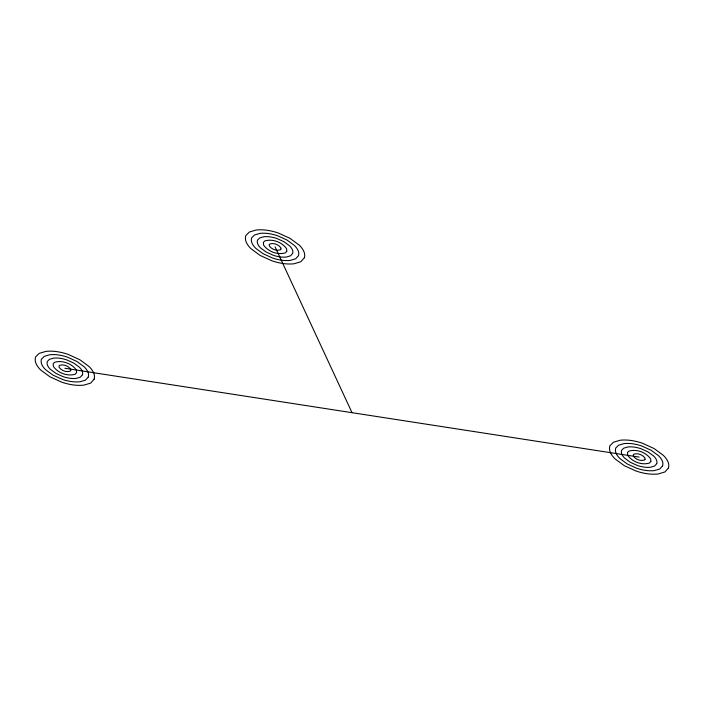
<?xml version="1.0" encoding="UTF-8"?>
<svg xmlns="http://www.w3.org/2000/svg" width="704" height="704" viewBox="0 0 704 704"><rect width="100%" height="100%" fill="white"/><g stroke="black" fill="none" stroke-linecap="round" stroke-linejoin="round"><path stroke-width="1.06" d="M64.874 368.262L639.179 457.107M275.088 246.893L352.026 412.685M70.726 370.436L70.022 371.237C66.158 372.434 61.45 370.638 59.136 367.374L59.013 366.001L59.726 365.288C63.589 364.082 68.297 365.886 70.62 369.151L70.726 370.436M76.586 372.618L75.17 374.202C67.443 376.614 58.027 373.014 53.39 366.485L53.152 363.739L54.578 362.314C62.304 359.911 71.729 363.51 76.358 370.04L76.586 372.618M82.438 374.801L80.326 377.177L76.208 378.4A15.937 9.205 0 0 1 69.494 378.206A24.966 14.414 0 0 1 62.894 376.57L55.959 373.41L50.486 369.406A24.966 14.414 0 0 1 47.643 365.596A16.922 9.768 0 0 1 47.291 361.478L49.43 359.339L53.548 358.125A15.937 9.205 0 0 1 60.262 358.31A24.966 14.414 0 0 1 66.862 359.955L73.797 363.114L79.262 367.11A24.966 14.414 0 0 1 82.104 370.929A15.937 9.205 0 0 1 82.438 374.801M88.29 376.983L85.474 380.151L79.983 381.779A21.252 12.267 0 0 1 71.034 381.524A33.282 19.219 0 0 1 62.234 379.333L52.985 375.126L45.69 369.785A33.282 19.219 0 0 1 41.906 364.707A22.563 13.033 0 0 1 41.43 359.216L44.282 356.365L49.773 354.746A21.252 12.267 0 0 1 58.722 355.001A33.282 19.219 0 0 1 67.522 357.183L76.771 361.398L84.058 366.731A33.282 19.219 0 0 1 87.85 371.818A21.252 12.267 0 0 1 88.29 376.983M94.142 379.166L90.622 383.126L83.758 385.158A26.567 15.338 0 0 1 72.574 384.842A41.606 24.024 0 0 1 61.565 382.105L50.01 376.842L40.894 370.172A41.606 24.024 0 0 1 36.159 363.818A28.204 16.289 0 0 1 35.57 356.954L39.134 353.399L45.989 351.358A26.567 15.338 0 0 1 57.182 351.683A41.606 24.024 0 0 1 68.182 354.411L79.737 359.674L88.862 366.353A41.606 24.024 0 0 1 93.588 372.698A26.567 15.338 0 0 1 94.142 379.166M280.94 249.075L280.236 249.867C276.373 251.073 271.665 249.269 269.342 246.004L269.227 244.64L269.94 243.927C273.803 242.722 278.511 244.517 280.826 247.782L280.94 249.075M286.792 251.258L285.384 252.842C277.658 255.244 268.233 251.654 263.604 245.115L263.366 242.378L264.792 240.953C272.518 238.55 281.934 242.141 286.572 248.67L286.792 251.258M292.644 253.44L290.532 255.816L286.414 257.03A15.937 9.205 0 0 1 279.699 256.846A24.966 14.414 0 0 1 273.099 255.2L266.165 252.041L260.7 248.046A24.966 14.414 0 0 1 257.858 244.226A16.922 9.768 0 0 1 257.506 240.117L259.635 237.978L263.754 236.755A15.937 9.205 0 0 1 270.468 236.949A24.966 14.414 0 0 1 277.068 238.586L284.002 241.745L289.476 245.749A24.966 14.414 0 0 1 292.318 249.559A15.937 9.205 0 0 1 292.644 253.44M298.496 255.614L295.68 258.79L290.189 260.418A21.252 12.267 0 0 1 281.239 260.163A33.282 19.219 0 0 1 272.439 257.972L263.19 253.766L255.904 248.424A33.282 19.219 0 0 1 252.111 243.346A22.563 13.033 0 0 1 251.645 237.855L254.487 235.004L259.978 233.376A21.252 12.267 0 0 1 268.928 233.631A33.282 19.219 0 0 1 277.728 235.822L286.977 240.029L294.272 245.37A33.282 19.219 0 0 1 298.056 250.448A21.252 12.267 0 0 1 298.496 255.614M304.357 257.796L300.828 261.756L293.964 263.798A26.567 15.338 0 0 1 282.779 263.472A41.606 24.024 0 0 1 271.779 260.744L260.225 255.482L251.099 248.802A41.606 24.024 0 0 1 246.374 242.458A28.204 16.289 0 0 1 245.784 235.594L249.339 232.03L256.203 229.997A26.567 15.338 0 0 1 267.388 230.314A41.606 24.024 0 0 1 278.397 233.05L289.951 238.313L299.068 244.983A41.606 24.024 0 0 1 303.802 251.337A26.567 15.338 0 0 1 304.357 257.796M645.031 459.281L644.327 460.073C640.464 461.278 635.756 459.483 633.433 456.218L633.318 454.846L634.031 454.133C637.894 452.927 642.602 454.731 644.926 457.996L645.031 459.281M650.883 461.463L649.475 463.047C641.749 465.45 632.333 461.859 627.695 455.33L627.458 452.584L628.883 451.158C636.61 448.756 646.034 452.346 650.663 458.885L650.883 461.463M656.744 463.646L654.623 466.022L650.514 467.245A15.937 9.205 0 0 1 643.799 467.051A24.966 14.414 0 0 1 637.199 465.414L630.265 462.255L624.791 458.251A24.966 14.414 0 0 1 621.949 454.441A16.922 9.768 0 0 1 621.597 450.322L623.735 448.184L627.854 446.97A15.937 9.205 0 0 1 634.568 447.154A24.966 14.414 0 0 1 641.168 448.8L648.102 451.959L653.567 455.954A24.966 14.414 0 0 1 656.41 459.774A15.937 9.205 0 0 1 656.744 463.646M662.596 465.828L659.78 468.996L654.289 470.624A21.252 12.267 0 0 1 645.339 470.369A33.282 19.219 0 0 1 636.53 468.178L627.29 463.971L619.995 458.63A33.282 19.219 0 0 1 616.211 453.552A22.563 13.033 0 0 1 615.736 448.061L618.587 445.21L624.078 443.582A21.252 12.267 0 0 1 633.028 443.837A33.282 19.219 0 0 1 641.828 446.028L651.068 450.234L658.363 455.576A33.282 19.219 0 0 1 662.156 460.654A21.252 12.267 0 0 1 662.596 465.828M668.448 468.002L664.928 471.97L658.064 474.003A26.567 15.338 0 0 1 646.87 473.686A41.606 24.024 0 0 1 635.87 470.95L624.316 465.687L615.199 459.017A41.606 24.024 0 0 1 610.465 452.663A28.204 16.289 0 0 1 609.875 445.799L613.439 442.244L620.294 440.202A26.567 15.338 0 0 1 631.488 440.528A41.606 24.024 0 0 1 642.488 443.256L654.042 448.518L663.159 455.198A41.606 24.024 0 0 1 667.894 461.542A26.567 15.338 0 0 1 668.448 468.002"/></g></svg>
